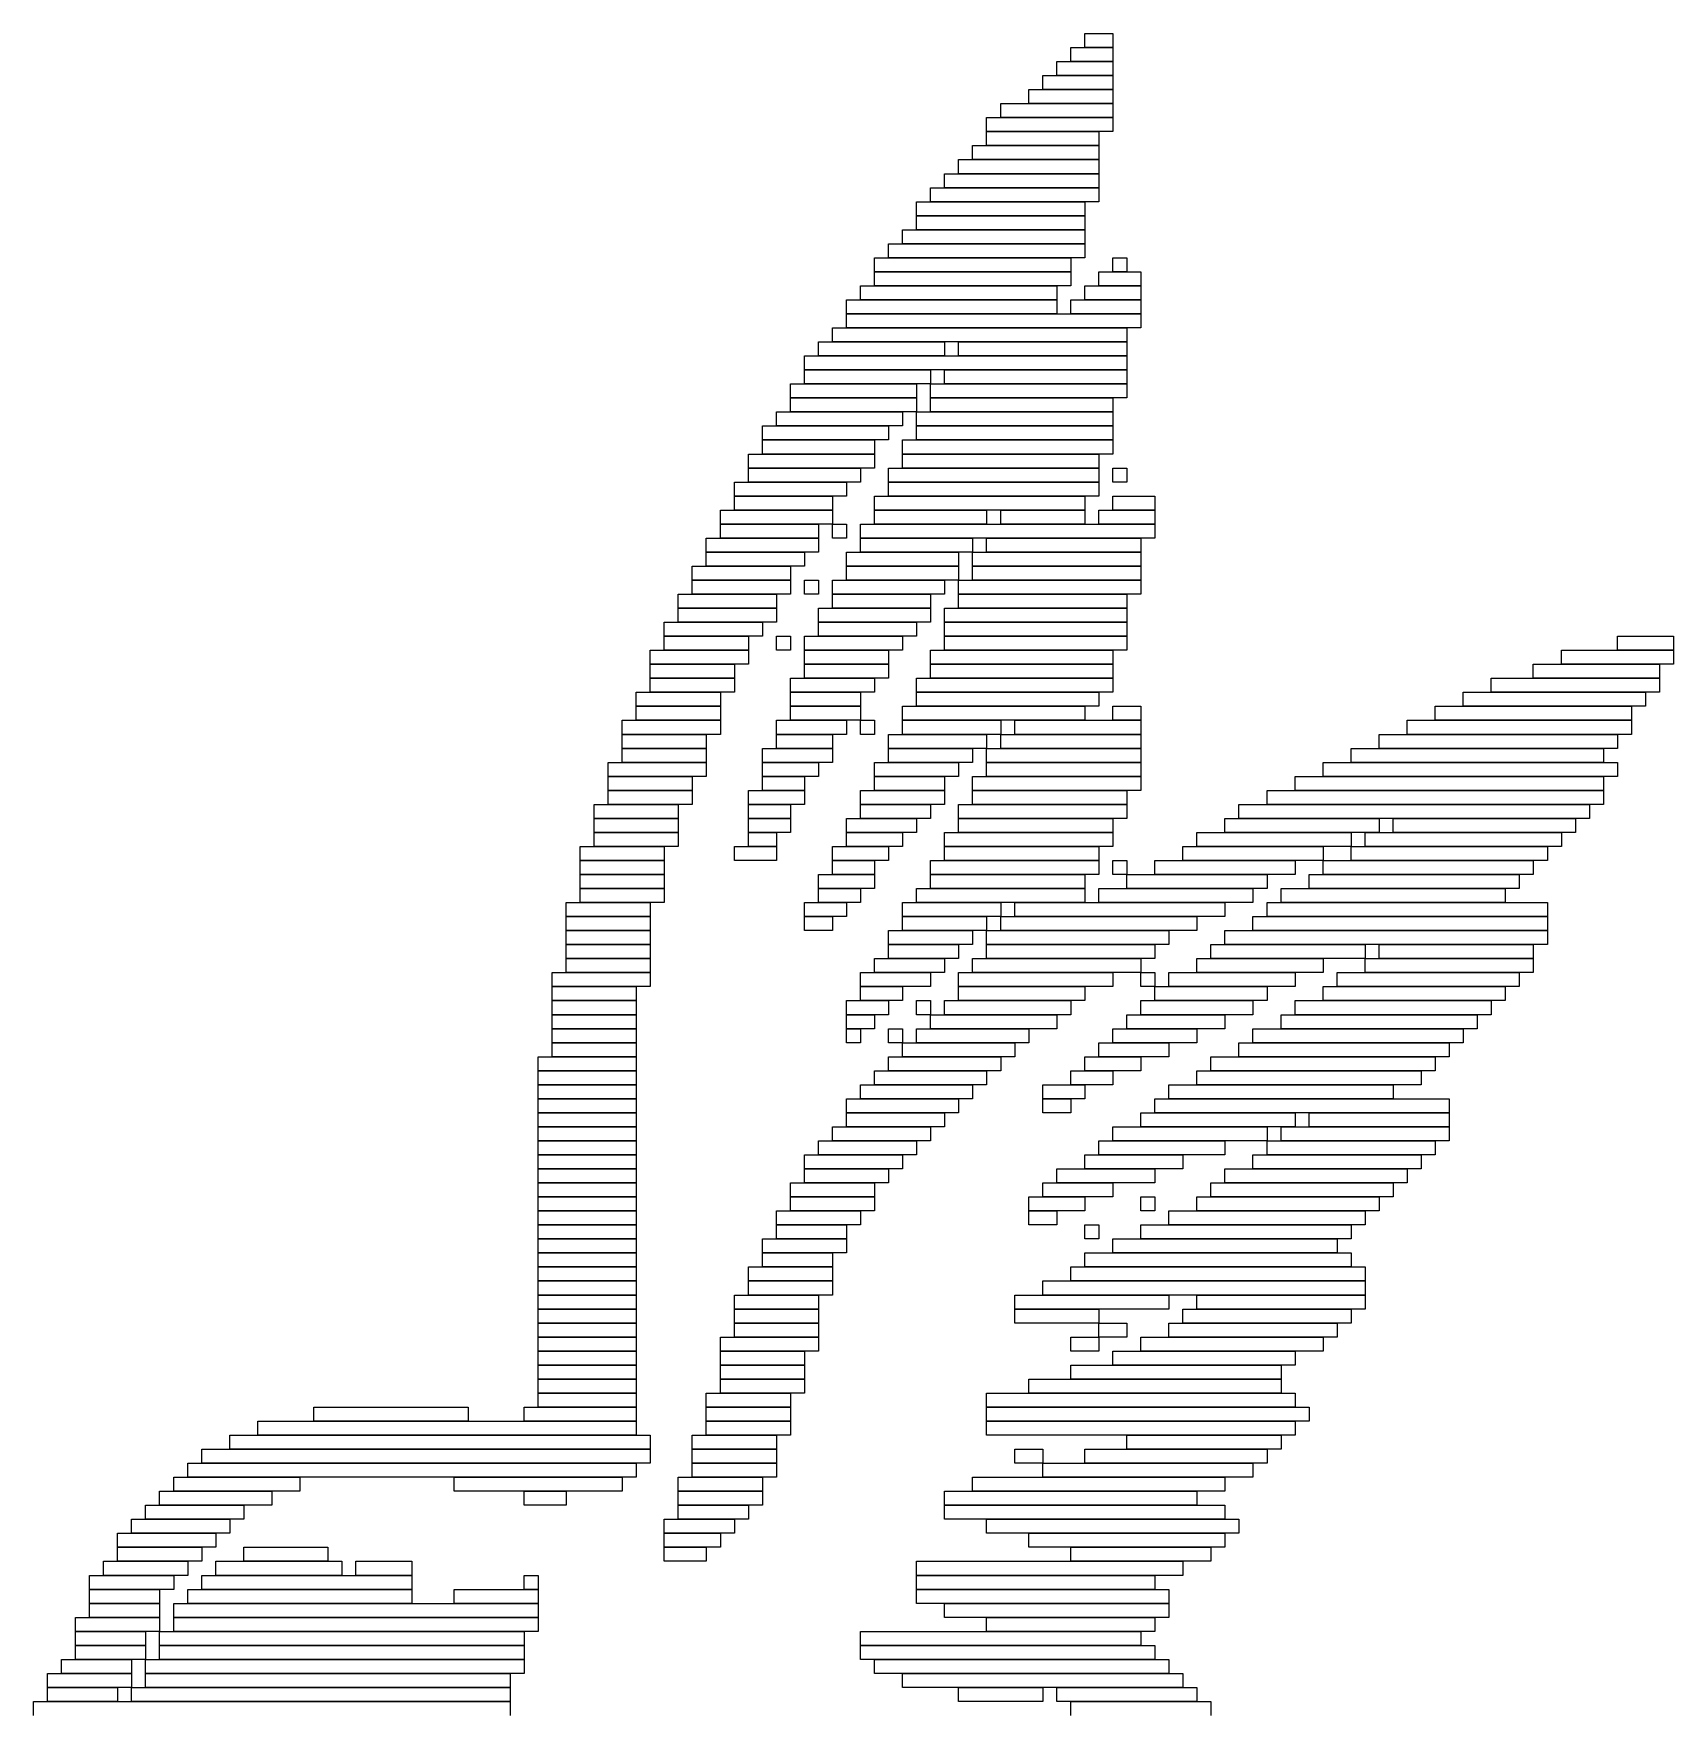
# Model space of a CAD drawing. Extents: x 439 to 585, y 408 to 617.
# Drawn here: x 468 to 585, y 497.5 to 617 of the extents above; entities that cross this region are included whole.
import ezdxf

# ---------------------------------------------------------------- set-up
doc = ezdxf.new("R2010")
doc.units = 0

msp = doc.modelspace()

# ---------------------------------------------------------------- linework, layer by layer
for p, q in [((543, 617), (545, 617)), ((543, 616), (543, 617)), ((545, 617), (545, 616)), ((542, 616), (545, 616)), ((542, 615), (542, 616)), ((545, 616), (543, 616)), ((545, 616), (545, 615)), ((541, 615), (545, 615)), ((541, 614), (541, 615)), ((545, 615), (542, 615)), ((545, 615), (545, 614)), ((540, 614), (545, 614)), ((540, 613), (540, 614)), ((545, 614), (541, 614)), ((545, 614), (545, 613)), ((537, 612), (545, 612)), ((537, 611), (537, 612)), ((539, 613), (545, 613)), ((539, 612), (539, 613)), ((545, 612), (539, 612)), ((545, 613), (540, 613)), ((545, 613), (545, 612)), ((545, 612), (545, 611)), ((536, 611), (545, 611)), ((536, 610), (536, 611)), ((545, 611), (537, 611)), ((545, 611), (545, 610)), ((545, 610), (536, 610)), ((536, 610), (544, 610)), ((536, 609), (536, 610)), ((544, 610), (544, 609)), ((535, 609), (544, 609)), ((535, 608), (535, 609)), ((544, 609), (536, 609)), ((544, 609), (544, 608)), ((534, 608), (544, 608)), ((534, 607), (534, 608)), ((544, 608), (535, 608)), ((544, 608), (544, 607)), ((532, 606), (544, 606)), ((532, 605), (532, 606)), ((533, 607), (544, 607)), ((533, 606), (533, 607)), ((544, 606), (533, 606)), ((544, 607), (534, 607)), ((544, 607), (544, 606)), ((544, 606), (544, 605)), ((531, 605), (543, 605)), ((531, 604), (531, 605)), ((544, 605), (532, 605)), ((543, 605), (543, 604)), ((543, 604), (531, 604)), ((531, 604), (543, 604)), ((531, 603), (531, 604)), ((543, 604), (543, 603)), ((530, 603), (543, 603)), ((530, 602), (530, 603)), ((543, 603), (531, 603)), ((543, 603), (543, 602)), ((529, 602), (543, 602)), ((529, 601), (529, 602)), ((543, 602), (530, 602)), ((543, 602), (543, 601)), ((528, 601), (542, 601)), ((528, 600), (528, 601)), ((542, 600), (528, 600)), ((528, 600), (542, 600)), ((528, 599), (528, 600)), ((543, 601), (529, 601)), ((542, 601), (542, 600)), ((542, 600), (542, 599)), ((544, 600), (547, 600)), ((544, 599), (544, 600)), ((545, 601), (546, 601)), ((545, 600), (545, 601)), ((546, 600), (545, 600)), ((546, 601), (546, 600)), ((547, 600), (547, 599)), ((527, 599), (541, 599)), ((527, 598), (527, 599)), ((542, 599), (528, 599)), ((541, 599), (541, 598)), ((543, 599), (547, 599)), ((543, 598), (543, 599)), ((547, 599), (544, 599)), ((547, 599), (547, 598)), ((526, 598), (541, 598)), ((526, 597), (526, 598)), ((541, 598), (527, 598)), ((541, 598), (541, 597)), ((542, 598), (547, 598)), ((542, 597), (542, 598)), ((547, 598), (543, 598)), ((547, 598), (547, 597)), ((541, 597), (526, 597)), ((526, 597), (547, 597)), ((526, 596), (526, 597)), ((547, 597), (542, 597)), ((547, 597), (547, 596)), ((525, 596), (546, 596)), ((525, 595), (525, 596)), ((547, 596), (526, 596)), ((546, 596), (546, 595)), ((523, 594), (546, 594)), ((523, 593), (523, 594)), ((524, 595), (533, 595)), ((524, 594), (524, 595)), ((533, 594), (524, 594)), ((546, 595), (525, 595)), ((533, 595), (533, 594)), ((534, 595), (546, 595)), ((534, 594), (534, 595)), ((546, 594), (534, 594)), ((546, 595), (546, 594)), ((546, 594), (546, 593)), ((546, 593), (523, 593)), ((523, 593), (532, 593)), ((523, 592), (523, 593)), ((532, 593), (532, 592)), ((533, 593), (546, 593)), ((533, 592), (533, 593)), ((546, 593), (546, 592)), ((522, 592), (531, 592)), ((522, 591), (522, 592)), ((532, 592), (523, 592)), ((531, 592), (531, 591)), ((532, 592), (546, 592)), ((532, 591), (532, 592)), ((546, 592), (533, 592)), ((546, 592), (546, 591)), ((531, 591), (522, 591)), ((522, 591), (531, 591)), ((522, 590), (522, 591)), ((531, 591), (531, 590)), ((546, 591), (532, 591)), ((532, 591), (545, 591)), ((532, 590), (532, 591)), ((545, 591), (545, 590)), ((521, 590), (530, 590)), ((521, 589), (521, 590)), ((531, 590), (522, 590)), ((530, 590), (530, 589)), ((531, 590), (545, 590)), ((531, 589), (531, 590)), ((545, 590), (532, 590)), ((545, 590), (545, 589)), ((520, 589), (529, 589)), ((520, 588), (520, 589)), ((529, 588), (520, 588)), ((520, 588), (528, 588)), ((520, 587), (520, 588)), ((530, 589), (521, 589)), ((528, 588), (528, 587)), ((529, 589), (529, 588)), ((530, 588), (545, 588)), ((530, 587), (530, 588)), ((545, 589), (531, 589)), ((531, 589), (545, 589)), ((531, 588), (531, 589)), ((545, 588), (531, 588)), ((545, 589), (545, 588)), ((545, 588), (545, 587)), ((519, 587), (528, 587)), ((519, 586), (519, 587)), ((528, 587), (520, 587)), ((528, 587), (528, 586)), ((545, 587), (530, 587)), ((530, 587), (544, 587)), ((530, 586), (530, 587)), ((544, 587), (544, 586)), ((528, 586), (519, 586)), ((519, 586), (527, 586)), ((519, 585), (519, 586)), ((527, 586), (527, 585)), ((529, 586), (544, 586)), ((529, 585), (529, 586)), ((544, 586), (530, 586)), ((544, 586), (544, 585)), ((545, 586), (546, 586)), ((545, 585), (545, 586)), ((546, 586), (546, 585)), ((518, 585), (526, 585)), ((518, 584), (518, 585)), ((527, 585), (519, 585)), ((526, 585), (526, 584)), ((544, 585), (529, 585)), ((529, 585), (544, 585)), ((529, 584), (529, 585)), ((544, 585), (544, 584)), ((546, 585), (545, 585)), ((526, 584), (518, 584)), ((518, 584), (525, 584)), ((518, 583), (518, 584)), ((525, 584), (525, 583)), ((528, 584), (543, 584)), ((528, 583), (528, 584)), ((544, 584), (529, 584)), ((543, 584), (543, 583)), ((545, 584), (548, 584)), ((545, 583), (545, 584)), ((548, 584), (548, 583)), ((517, 583), (525, 583)), ((517, 582), (517, 583)), ((525, 582), (517, 582)), ((517, 582), (524, 582)), ((517, 581), (517, 582)), ((525, 583), (518, 583)), ((524, 582), (524, 581)), ((525, 583), (525, 582)), ((525, 582), (526, 582)), ((525, 581), (525, 582)), ((526, 582), (526, 581)), ((527, 582), (548, 582)), ((527, 581), (527, 582)), ((543, 583), (528, 583)), ((528, 583), (536, 583)), ((528, 582), (528, 583)), ((536, 582), (528, 582)), ((536, 583), (536, 582)), ((537, 583), (543, 583)), ((537, 582), (537, 583)), ((543, 582), (537, 582)), ((543, 583), (543, 582)), ((544, 583), (548, 583)), ((544, 582), (544, 583)), ((548, 582), (544, 582)), ((548, 583), (545, 583)), ((548, 583), (548, 582)), ((548, 582), (548, 581)), ((516, 581), (524, 581)), ((516, 580), (516, 581)), ((524, 581), (517, 581)), ((524, 581), (524, 580)), ((526, 581), (525, 581)), ((548, 581), (527, 581)), ((527, 581), (535, 581)), ((527, 580), (527, 581)), ((535, 581), (535, 580)), ((536, 581), (547, 581)), ((536, 580), (536, 581)), ((547, 581), (547, 580)), ((524, 580), (516, 580)), ((516, 580), (523, 580)), ((516, 579), (516, 580)), ((523, 580), (523, 579)), ((526, 580), (534, 580)), ((526, 579), (526, 580)), ((535, 580), (527, 580)), ((534, 580), (534, 579)), ((535, 580), (547, 580)), ((535, 579), (535, 580)), ((547, 580), (536, 580)), ((547, 580), (547, 579)), ((515, 579), (522, 579)), ((515, 578), (515, 579)), ((523, 579), (516, 579)), ((522, 579), (522, 578)), ((534, 579), (526, 579)), ((526, 579), (534, 579)), ((526, 578), (526, 579)), ((534, 579), (534, 578)), ((547, 579), (535, 579)), ((535, 579), (547, 579)), ((535, 578), (535, 579)), ((547, 579), (547, 578)), ((522, 578), (515, 578)), ((515, 578), (522, 578)), ((515, 577), (515, 578)), ((522, 578), (522, 577)), ((523, 578), (524, 578)), ((523, 577), (523, 578)), ((524, 578), (524, 577)), ((525, 578), (533, 578)), ((525, 577), (525, 578)), ((534, 578), (526, 578)), ((533, 578), (533, 577)), ((534, 578), (547, 578)), ((534, 577), (534, 578)), ((547, 578), (535, 578)), ((547, 578), (547, 577)), ((514, 577), (521, 577)), ((514, 576), (514, 577)), ((521, 576), (514, 576)), ((514, 576), (521, 576)), ((514, 575), (514, 576)), ((522, 577), (515, 577)), ((521, 577), (521, 576)), ((521, 576), (521, 575)), ((524, 577), (523, 577)), ((524, 576), (532, 576)), ((524, 575), (524, 576)), ((533, 577), (525, 577)), ((525, 577), (532, 577)), ((525, 576), (525, 577)), ((532, 576), (525, 576)), ((532, 577), (532, 576)), ((532, 576), (532, 575)), ((533, 576), (546, 576)), ((533, 575), (533, 576)), ((547, 577), (534, 577)), ((534, 577), (546, 577)), ((534, 576), (534, 577)), ((546, 576), (534, 576)), ((546, 577), (546, 576)), ((546, 576), (546, 575)), ((513, 575), (520, 575)), ((513, 574), (513, 575)), ((521, 575), (514, 575)), ((520, 575), (520, 574)), ((532, 575), (524, 575)), ((524, 575), (531, 575)), ((524, 574), (524, 575)), ((531, 575), (531, 574)), ((546, 575), (533, 575)), ((533, 575), (546, 575)), ((533, 574), (533, 575)), ((546, 575), (546, 574)), ((520, 574), (513, 574)), ((513, 574), (519, 574)), ((513, 573), (513, 574)), ((519, 574), (519, 573)), ((521, 574), (522, 574)), ((521, 573), (521, 574)), ((522, 574), (522, 573)), ((523, 574), (530, 574)), ((523, 573), (523, 574)), ((531, 574), (524, 574)), ((530, 574), (530, 573)), ((546, 574), (533, 574)), ((533, 574), (546, 574)), ((533, 573), (533, 574)), ((546, 574), (546, 573)), ((581, 574), (585, 574)), ((581, 573), (581, 574)), ((585, 574), (585, 573)), ((512, 573), (519, 573)), ((512, 572), (512, 573)), ((519, 573), (513, 573)), ((519, 573), (519, 572)), ((522, 573), (521, 573)), ((530, 573), (523, 573)), ((523, 573), (529, 573)), ((523, 572), (523, 573)), ((529, 573), (529, 572)), ((532, 573), (545, 573)), ((532, 572), (532, 573)), ((546, 573), (533, 573)), ((545, 573), (545, 572)), ((577, 573), (585, 573)), ((577, 572), (577, 573)), ((585, 573), (581, 573)), ((585, 573), (585, 572)), ((519, 572), (512, 572)), ((512, 572), (518, 572)), ((512, 571), (512, 572)), ((518, 572), (518, 571)), ((529, 572), (523, 572)), ((523, 572), (529, 572)), ((523, 571), (523, 572)), ((529, 572), (529, 571)), ((545, 572), (532, 572)), ((532, 572), (545, 572)), ((532, 571), (532, 572)), ((545, 572), (545, 571)), ((575, 572), (584, 572)), ((575, 571), (575, 572)), ((585, 572), (577, 572)), ((584, 572), (584, 571)), ((518, 571), (512, 571)), ((512, 571), (518, 571)), ((512, 570), (512, 571)), ((518, 571), (518, 570)), ((522, 571), (528, 571)), ((522, 570), (522, 571)), ((529, 571), (523, 571)), ((528, 571), (528, 570)), ((531, 571), (545, 571)), ((531, 570), (531, 571)), ((545, 571), (532, 571)), ((545, 571), (545, 570)), ((572, 571), (584, 571)), ((572, 570), (572, 571)), ((584, 571), (575, 571)), ((584, 571), (584, 570)), ((511, 570), (517, 570)), ((511, 569), (511, 570)), ((517, 569), (511, 569)), ((511, 569), (517, 569)), ((511, 568), (511, 569)), ((518, 570), (512, 570)), ((517, 570), (517, 569)), ((517, 569), (517, 568)), ((528, 570), (522, 570)), ((522, 570), (527, 570)), ((522, 569), (522, 570)), ((527, 569), (522, 569)), ((522, 569), (527, 569)), ((522, 568), (522, 569)), ((527, 570), (527, 569)), ((527, 569), (527, 568)), ((530, 569), (543, 569)), ((530, 568), (530, 569)), ((545, 570), (531, 570)), ((531, 570), (544, 570)), ((531, 569), (531, 570)), ((544, 569), (531, 569)), ((543, 569), (543, 568)), ((544, 570), (544, 569)), ((545, 569), (547, 569)), ((545, 568), (545, 569)), ((547, 569), (547, 568)), ((568, 569), (582, 569)), ((568, 568), (568, 569)), ((570, 570), (583, 570)), ((570, 569), (570, 570)), ((583, 569), (570, 569)), ((584, 570), (572, 570)), ((582, 569), (582, 568)), ((583, 570), (583, 569)), ((510, 568), (517, 568)), ((510, 567), (510, 568)), ((517, 568), (511, 568)), ((517, 568), (517, 567)), ((521, 568), (526, 568)), ((521, 567), (521, 568)), ((527, 568), (522, 568)), ((526, 568), (526, 567)), ((527, 568), (528, 568)), ((527, 567), (527, 568)), ((528, 568), (528, 567)), ((543, 568), (530, 568)), ((530, 568), (537, 568)), ((530, 567), (530, 568)), ((537, 568), (537, 567)), ((538, 568), (547, 568)), ((538, 567), (538, 568)), ((547, 568), (545, 568)), ((547, 568), (547, 567)), ((566, 568), (582, 568)), ((566, 567), (566, 568)), ((582, 568), (568, 568)), ((582, 568), (582, 567)), ((517, 567), (510, 567)), ((510, 567), (516, 567)), ((510, 566), (510, 567)), ((516, 567), (516, 566)), ((526, 567), (521, 567)), ((521, 567), (525, 567)), ((521, 566), (521, 567)), ((525, 567), (525, 566)), ((528, 567), (527, 567)), ((529, 567), (536, 567)), ((529, 566), (529, 567)), ((537, 567), (530, 567)), ((536, 567), (536, 566)), ((537, 567), (547, 567)), ((537, 566), (537, 567)), ((547, 567), (538, 567)), ((547, 567), (547, 566)), ((564, 567), (581, 567)), ((564, 566), (564, 567)), ((582, 567), (566, 567)), ((581, 567), (581, 566)), ((516, 566), (510, 566)), ((510, 566), (516, 566)), ((510, 565), (510, 566)), ((516, 566), (516, 565)), ((520, 566), (525, 566)), ((520, 565), (520, 566)), ((525, 566), (521, 566)), ((525, 566), (525, 565)), ((536, 566), (529, 566)), ((529, 566), (535, 566)), ((529, 565), (529, 566)), ((535, 566), (535, 565)), ((536, 566), (547, 566)), ((536, 565), (536, 566)), ((547, 566), (537, 566)), ((547, 566), (547, 565)), ((562, 566), (580, 566)), ((562, 565), (562, 566)), ((581, 566), (564, 566)), ((580, 566), (580, 565)), ((509, 565), (516, 565)), ((509, 564), (509, 565)), ((516, 565), (510, 565)), ((516, 565), (516, 564)), ((525, 565), (520, 565)), ((520, 565), (524, 565)), ((520, 564), (520, 565)), ((524, 565), (524, 564)), ((528, 565), (534, 565)), ((528, 564), (528, 565)), ((535, 565), (529, 565)), ((534, 565), (534, 564)), ((547, 565), (536, 565)), ((536, 565), (547, 565)), ((536, 564), (536, 565)), ((547, 565), (547, 564)), ((560, 565), (581, 565)), ((560, 564), (560, 565)), ((580, 565), (562, 565)), ((581, 565), (581, 564)), ((516, 564), (509, 564)), ((509, 564), (515, 564)), ((509, 563), (509, 564)), ((515, 563), (509, 563)), ((509, 563), (515, 563)), ((509, 562), (509, 563)), ((515, 564), (515, 563)), ((515, 563), (515, 562)), ((519, 563), (523, 563)), ((519, 562), (519, 563)), ((524, 564), (520, 564)), ((520, 564), (523, 564)), ((520, 563), (520, 564)), ((523, 563), (520, 563)), ((523, 564), (523, 563)), ((523, 563), (523, 562)), ((527, 563), (533, 563)), ((527, 562), (527, 563)), ((534, 564), (528, 564)), ((528, 564), (533, 564)), ((528, 563), (528, 564)), ((533, 563), (528, 563)), ((533, 564), (533, 563)), ((533, 563), (533, 562)), ((535, 564), (547, 564)), ((535, 563), (535, 564)), ((547, 563), (535, 563)), ((535, 563), (546, 563)), ((535, 562), (535, 563)), ((547, 564), (536, 564)), ((546, 563), (546, 562)), ((547, 564), (547, 563)), ((556, 563), (580, 563)), ((556, 562), (556, 563)), ((558, 564), (580, 564)), ((558, 563), (558, 564)), ((580, 563), (558, 563)), ((581, 564), (560, 564)), ((580, 564), (580, 563)), ((580, 563), (580, 562)), ((508, 562), (514, 562)), ((508, 561), (508, 562)), ((515, 562), (509, 562)), ((514, 562), (514, 561)), ((523, 562), (519, 562)), ((519, 562), (522, 562)), ((519, 561), (519, 562)), ((522, 562), (522, 561)), ((533, 562), (527, 562)), ((527, 562), (532, 562)), ((527, 561), (527, 562)), ((532, 562), (532, 561)), ((534, 562), (546, 562)), ((534, 561), (534, 562)), ((546, 562), (535, 562)), ((546, 562), (546, 561)), ((554, 562), (579, 562)), ((554, 561), (554, 562)), ((580, 562), (556, 562)), ((579, 562), (579, 561)), ((514, 561), (508, 561)), ((508, 561), (514, 561)), ((508, 560), (508, 561)), ((514, 561), (514, 560)), ((522, 561), (519, 561)), ((519, 561), (522, 561)), ((519, 560), (519, 561)), ((522, 561), (522, 560)), ((526, 561), (531, 561)), ((526, 560), (526, 561)), ((532, 561), (527, 561)), ((531, 561), (531, 560)), ((546, 561), (534, 561)), ((534, 561), (545, 561)), ((534, 560), (534, 561)), ((545, 561), (545, 560)), ((553, 561), (564, 561)), ((553, 560), (553, 561)), ((579, 561), (554, 561)), ((564, 561), (564, 560)), ((565, 561), (578, 561)), ((565, 560), (565, 561)), ((578, 561), (578, 560)), ((514, 560), (508, 560)), ((508, 560), (514, 560)), ((508, 559), (508, 560)), ((514, 560), (514, 559)), ((522, 560), (519, 560)), ((519, 560), (521, 560)), ((519, 559), (519, 560)), ((521, 560), (521, 559)), ((531, 560), (526, 560)), ((526, 560), (530, 560)), ((526, 559), (526, 560)), ((530, 560), (530, 559)), ((533, 560), (545, 560)), ((533, 559), (533, 560)), ((545, 560), (534, 560)), ((545, 560), (545, 559)), ((551, 560), (562, 560)), ((551, 559), (551, 560)), ((564, 560), (553, 560)), ((562, 560), (562, 559)), ((563, 560), (577, 560)), ((563, 559), (563, 560)), ((578, 560), (565, 560)), ((577, 560), (577, 559)), ((507, 559), (513, 559)), ((507, 558), (507, 559)), ((514, 559), (508, 559)), ((513, 559), (513, 558)), ((518, 559), (521, 559)), ((518, 558), (518, 559)), ((521, 559), (519, 559)), ((521, 559), (521, 558)), ((525, 559), (529, 559)), ((525, 558), (525, 559)), ((530, 559), (526, 559)), ((529, 559), (529, 558)), ((545, 559), (533, 559)), ((533, 559), (544, 559)), ((533, 558), (533, 559)), ((544, 559), (544, 558)), ((550, 559), (560, 559)), ((550, 558), (550, 559)), ((562, 559), (551, 559)), ((560, 559), (560, 558)), ((562, 559), (576, 559)), ((562, 558), (562, 559)), ((577, 559), (563, 559)), ((576, 559), (576, 558)), ((513, 558), (507, 558)), ((507, 558), (513, 558)), ((507, 557), (507, 558)), ((513, 557), (507, 557)), ((507, 557), (513, 557)), ((507, 556), (507, 557)), ((513, 558), (513, 557)), ((513, 557), (513, 556)), ((521, 558), (518, 558)), ((524, 557), (528, 557)), ((524, 556), (524, 557)), ((529, 558), (525, 558)), ((525, 558), (528, 558)), ((525, 557), (525, 558)), ((528, 557), (525, 557)), ((528, 558), (528, 557)), ((528, 557), (528, 556)), ((532, 558), (544, 558)), ((532, 557), (532, 558)), ((544, 557), (532, 557)), ((532, 557), (543, 557)), ((532, 556), (532, 557)), ((544, 558), (533, 558)), ((543, 557), (543, 556)), ((544, 558), (544, 557)), ((545, 558), (546, 558)), ((545, 557), (545, 558)), ((546, 557), (545, 557)), ((546, 558), (546, 557)), ((546, 557), (556, 557)), ((546, 556), (546, 557)), ((548, 558), (558, 558)), ((548, 557), (548, 558)), ((558, 557), (548, 557)), ((560, 558), (550, 558)), ((556, 557), (556, 556)), ((558, 558), (558, 557)), ((559, 557), (574, 557)), ((559, 556), (559, 557)), ((560, 558), (575, 558)), ((560, 557), (560, 558)), ((575, 557), (560, 557)), ((576, 558), (562, 558)), ((574, 557), (574, 556)), ((575, 558), (575, 557)), ((513, 556), (507, 556)), ((507, 556), (513, 556)), ((507, 555), (507, 556)), ((513, 556), (513, 555)), ((528, 556), (524, 556)), ((524, 556), (527, 556)), ((524, 555), (524, 556)), ((527, 556), (527, 555)), ((531, 556), (543, 556)), ((531, 555), (531, 556)), ((543, 556), (532, 556)), ((543, 556), (543, 555)), ((544, 556), (555, 556)), ((544, 555), (544, 556)), ((556, 556), (546, 556)), ((555, 556), (555, 555)), ((557, 556), (573, 556)), ((557, 555), (557, 556)), ((574, 556), (559, 556)), ((573, 556), (573, 555)), ((506, 555), (512, 555)), ((506, 554), (506, 555)), ((513, 555), (507, 555)), ((512, 555), (512, 554)), ((523, 555), (526, 555)), ((523, 554), (523, 555)), ((527, 555), (524, 555)), ((526, 555), (526, 554)), ((530, 555), (537, 555)), ((530, 554), (530, 555)), ((543, 555), (531, 555)), ((537, 555), (537, 554)), ((538, 555), (553, 555)), ((538, 554), (538, 555)), ((555, 555), (544, 555)), ((553, 555), (553, 554)), ((556, 555), (576, 555)), ((556, 554), (556, 555)), ((573, 555), (557, 555)), ((576, 555), (576, 554)), ((512, 554), (506, 554)), ((506, 554), (512, 554)), ((506, 553), (506, 554)), ((512, 554), (512, 553)), ((526, 554), (523, 554)), ((523, 554), (525, 554)), ((523, 553), (523, 554)), ((525, 554), (525, 553)), ((537, 554), (530, 554)), ((530, 554), (536, 554)), ((530, 553), (530, 554)), ((536, 554), (536, 553)), ((537, 554), (551, 554)), ((537, 553), (537, 554)), ((553, 554), (538, 554)), ((551, 554), (551, 553)), ((555, 554), (576, 554)), ((555, 553), (555, 554)), ((576, 554), (556, 554)), ((576, 554), (576, 553)), ((512, 553), (506, 553)), ((506, 553), (512, 553)), ((506, 552), (506, 553)), ((512, 553), (512, 552)), ((525, 553), (523, 553)), ((529, 553), (535, 553)), ((529, 552), (529, 553)), ((536, 553), (530, 553)), ((535, 553), (535, 552)), ((536, 553), (549, 553)), ((536, 552), (536, 553)), ((551, 553), (537, 553)), ((549, 553), (549, 552)), ((553, 553), (576, 553)), ((553, 552), (553, 553)), ((576, 553), (555, 553)), ((576, 553), (576, 552)), ((512, 552), (506, 552)), ((506, 552), (512, 552)), ((506, 551), (506, 552)), ((512, 551), (506, 551)), ((506, 551), (512, 551)), ((506, 550), (506, 551)), ((512, 552), (512, 551)), ((512, 551), (512, 550)), ((528, 551), (533, 551)), ((528, 550), (528, 551)), ((535, 552), (529, 552)), ((529, 552), (534, 552)), ((529, 551), (529, 552)), ((534, 551), (529, 551)), ((533, 551), (533, 550)), ((534, 552), (534, 551)), ((535, 551), (547, 551)), ((535, 550), (535, 551)), ((549, 552), (536, 552)), ((536, 552), (548, 552)), ((536, 551), (536, 552)), ((548, 551), (536, 551)), ((547, 551), (547, 550)), ((548, 552), (548, 551)), ((551, 551), (560, 551)), ((551, 550), (551, 551)), ((552, 552), (563, 552)), ((552, 551), (552, 552)), ((563, 551), (552, 551)), ((576, 552), (553, 552)), ((560, 551), (560, 550)), ((563, 552), (563, 551)), ((563, 551), (575, 551)), ((563, 550), (563, 551)), ((564, 552), (575, 552)), ((564, 551), (564, 552)), ((575, 551), (564, 551)), ((575, 552), (575, 551)), ((575, 551), (575, 550)), ((505, 550), (512, 550)), ((505, 549), (505, 550)), ((512, 550), (506, 550)), ((512, 550), (512, 549)), ((527, 550), (532, 550)), ((527, 549), (527, 550)), ((533, 550), (528, 550)), ((532, 550), (532, 549)), ((534, 550), (545, 550)), ((534, 549), (534, 550)), ((547, 550), (535, 550)), ((545, 550), (545, 549)), ((547, 550), (548, 550)), ((547, 549), (547, 550)), ((548, 550), (548, 549)), ((549, 550), (558, 550)), ((549, 549), (549, 550)), ((560, 550), (551, 550)), ((558, 550), (558, 549)), ((561, 550), (574, 550)), ((561, 549), (561, 550)), ((575, 550), (563, 550)), ((574, 550), (574, 549)), ((512, 549), (505, 549)), ((505, 549), (511, 549)), ((505, 548), (505, 549)), ((511, 549), (511, 548)), ((532, 549), (527, 549)), ((527, 549), (530, 549)), ((527, 548), (527, 549)), ((530, 549), (530, 548)), ((545, 549), (534, 549)), ((534, 549), (543, 549)), ((534, 548), (534, 549)), ((543, 549), (543, 548)), ((548, 549), (547, 549)), ((548, 549), (556, 549)), ((548, 548), (548, 549)), ((558, 549), (549, 549)), ((556, 549), (556, 548)), ((560, 549), (573, 549)), ((560, 548), (560, 549)), ((574, 549), (561, 549)), ((573, 549), (573, 548)), ((511, 548), (505, 548)), ((505, 548), (511, 548)), ((505, 547), (505, 548)), ((511, 548), (511, 547)), ((526, 548), (529, 548)), ((526, 547), (526, 548)), ((530, 548), (527, 548)), ((529, 548), (529, 547)), ((531, 548), (532, 548)), ((531, 547), (531, 548)), ((532, 548), (532, 547)), ((533, 548), (542, 548)), ((533, 547), (533, 548)), ((543, 548), (534, 548)), ((542, 548), (542, 547)), ((547, 548), (555, 548)), ((547, 547), (547, 548)), ((556, 548), (548, 548)), ((555, 548), (555, 547)), ((558, 548), (572, 548)), ((558, 547), (558, 548)), ((573, 548), (560, 548)), ((572, 548), (572, 547)), ((511, 547), (505, 547)), ((505, 547), (511, 547)), ((505, 546), (505, 547)), ((511, 547), (511, 546)), ((529, 547), (526, 547)), ((526, 547), (528, 547)), ((526, 546), (526, 547)), ((528, 547), (528, 546)), ((532, 547), (531, 547)), ((532, 547), (541, 547)), ((532, 546), (532, 547)), ((542, 547), (533, 547)), ((541, 547), (541, 546)), ((546, 547), (553, 547)), ((546, 546), (546, 547)), ((555, 547), (547, 547)), ((553, 547), (553, 546)), ((557, 547), (571, 547)), ((557, 546), (557, 547)), ((572, 547), (558, 547)), ((571, 547), (571, 546)), ((511, 546), (505, 546)), ((505, 546), (511, 546)), ((505, 545), (505, 546)), ((511, 545), (505, 545)), ((505, 545), (511, 545)), ((505, 544), (505, 545)), ((511, 546), (511, 545)), ((511, 545), (511, 544)), ((528, 546), (526, 546)), ((526, 546), (527, 546)), ((526, 545), (526, 546)), ((527, 545), (526, 545)), ((527, 546), (527, 545)), ((529, 546), (530, 546)), ((529, 545), (529, 546)), ((530, 545), (529, 545)), ((530, 546), (530, 545)), ((530, 545), (538, 545)), ((530, 544), (530, 545)), ((531, 546), (539, 546)), ((531, 545), (531, 546)), ((539, 545), (531, 545)), ((541, 546), (532, 546)), ((538, 545), (538, 544)), ((539, 546), (539, 545)), ((544, 545), (549, 545)), ((544, 544), (544, 545)), ((545, 546), (551, 546)), ((545, 545), (545, 546)), ((551, 545), (545, 545)), ((553, 546), (546, 546)), ((549, 545), (549, 544)), ((551, 546), (551, 545)), ((554, 545), (569, 545)), ((554, 544), (554, 545)), ((555, 546), (570, 546)), ((555, 545), (555, 546)), ((570, 545), (555, 545)), ((571, 546), (557, 546)), ((569, 545), (569, 544)), ((570, 546), (570, 545)), ((504, 544), (511, 544)), ((504, 543), (504, 544)), ((511, 544), (505, 544)), ((511, 544), (511, 543)), ((529, 544), (537, 544)), ((529, 543), (529, 544)), ((538, 544), (530, 544)), ((537, 544), (537, 543)), ((543, 544), (547, 544)), ((543, 543), (543, 544)), ((549, 544), (544, 544)), ((547, 544), (547, 543)), ((552, 544), (568, 544)), ((552, 543), (552, 544)), ((569, 544), (554, 544)), ((568, 544), (568, 543)), ((511, 543), (504, 543)), ((504, 543), (511, 543)), ((504, 542), (504, 543)), ((511, 543), (511, 542)), ((528, 543), (536, 543)), ((528, 542), (528, 543)), ((537, 543), (529, 543)), ((536, 543), (536, 542)), ((542, 543), (545, 543)), ((542, 542), (542, 543)), ((547, 543), (543, 543)), ((545, 543), (545, 542)), ((551, 543), (567, 543)), ((551, 542), (551, 543)), ((568, 543), (552, 543)), ((567, 543), (567, 542)), ((511, 542), (504, 542)), ((504, 542), (511, 542)), ((504, 541), (504, 542)), ((511, 542), (511, 541)), ((527, 542), (535, 542)), ((527, 541), (527, 542)), ((536, 542), (528, 542)), ((535, 542), (535, 541)), ((540, 542), (543, 542)), ((540, 541), (540, 542)), ((545, 542), (542, 542)), ((543, 542), (543, 541)), ((549, 542), (565, 542)), ((549, 541), (549, 542)), ((567, 542), (551, 542)), ((565, 542), (565, 541)), ((511, 541), (504, 541)), ((504, 541), (511, 541)), ((504, 540), (504, 541)), ((511, 541), (511, 540)), ((526, 541), (534, 541)), ((526, 540), (526, 541)), ((535, 541), (527, 541)), ((534, 541), (534, 540)), ((543, 541), (540, 541)), ((540, 541), (542, 541)), ((540, 540), (540, 541)), ((542, 541), (542, 540)), ((548, 541), (569, 541)), ((548, 540), (548, 541)), ((565, 541), (549, 541)), ((569, 541), (569, 540)), ((511, 540), (504, 540)), ((504, 540), (511, 540)), ((504, 539), (504, 540)), ((511, 539), (504, 539)), ((504, 539), (511, 539)), ((504, 538), (504, 539)), ((511, 540), (511, 539)), ((511, 539), (511, 538)), ((525, 539), (532, 539)), ((525, 538), (525, 539)), ((534, 540), (526, 540)), ((526, 540), (533, 540)), ((526, 539), (526, 540)), ((533, 539), (526, 539)), ((532, 539), (532, 538)), ((533, 540), (533, 539)), ((542, 540), (540, 540)), ((545, 539), (556, 539)), ((545, 538), (545, 539)), ((547, 540), (558, 540)), ((547, 539), (547, 540)), ((558, 539), (547, 539)), ((569, 540), (548, 540)), ((556, 539), (556, 538)), ((557, 539), (569, 539)), ((557, 538), (557, 539)), ((558, 540), (558, 539)), ((559, 540), (569, 540)), ((559, 539), (559, 540)), ((569, 539), (559, 539)), ((569, 540), (569, 539)), ((569, 539), (569, 538)), ((511, 538), (504, 538)), ((504, 538), (511, 538)), ((504, 537), (504, 538)), ((511, 538), (511, 537)), ((524, 538), (531, 538)), ((524, 537), (524, 538)), ((532, 538), (525, 538)), ((531, 538), (531, 537)), ((544, 538), (553, 538)), ((544, 537), (544, 538)), ((556, 538), (545, 538)), ((553, 538), (553, 537)), ((556, 538), (568, 538)), ((556, 537), (556, 538)), ((569, 538), (557, 538)), ((568, 538), (568, 537)), ((511, 537), (504, 537)), ((504, 537), (511, 537)), ((504, 536), (504, 537)), ((511, 537), (511, 536)), ((523, 537), (530, 537)), ((523, 536), (523, 537)), ((531, 537), (524, 537)), ((530, 537), (530, 536)), ((543, 537), (550, 537)), ((543, 536), (543, 537)), ((553, 537), (544, 537)), ((550, 537), (550, 536)), ((555, 537), (567, 537)), ((555, 536), (555, 537)), ((568, 537), (556, 537)), ((567, 537), (567, 536)), ((511, 536), (504, 536)), ((504, 536), (511, 536)), ((504, 535), (504, 536)), ((511, 536), (511, 535)), ((530, 536), (523, 536)), ((523, 536), (529, 536)), ((523, 535), (523, 536)), ((529, 536), (529, 535)), ((541, 536), (548, 536)), ((541, 535), (541, 536)), ((550, 536), (543, 536)), ((548, 536), (548, 535)), ((553, 536), (566, 536)), ((553, 535), (553, 536)), ((567, 536), (555, 536)), ((566, 536), (566, 535)), ((511, 535), (504, 535)), ((504, 535), (511, 535)), ((504, 534), (504, 535)), ((511, 535), (511, 534)), ((522, 535), (528, 535)), ((522, 534), (522, 535)), ((529, 535), (523, 535)), ((528, 535), (528, 534)), ((540, 535), (545, 535)), ((540, 534), (540, 535)), ((548, 535), (541, 535)), ((545, 535), (545, 534)), ((552, 535), (565, 535)), ((552, 534), (552, 535)), ((566, 535), (553, 535)), ((565, 535), (565, 534)), ((511, 534), (504, 534)), ((504, 534), (511, 534)), ((504, 533), (504, 534)), ((511, 533), (504, 533)), ((504, 533), (511, 533)), ((504, 532), (504, 533)), ((511, 534), (511, 533)), ((511, 533), (511, 532)), ((521, 533), (527, 533)), ((521, 532), (521, 533)), ((528, 534), (522, 534)), ((522, 534), (528, 534)), ((522, 533), (522, 534)), ((528, 533), (522, 533)), ((527, 533), (527, 532)), ((528, 534), (528, 533)), ((539, 534), (543, 534)), ((539, 533), (539, 534)), ((543, 533), (539, 533)), ((539, 533), (541, 533)), ((539, 532), (539, 533)), ((545, 534), (540, 534)), ((541, 533), (541, 532)), ((543, 534), (543, 533)), ((547, 534), (548, 534)), ((547, 533), (547, 534)), ((548, 533), (547, 533)), ((548, 534), (548, 533)), ((549, 533), (563, 533)), ((549, 532), (549, 533)), ((551, 534), (564, 534)), ((551, 533), (551, 534)), ((564, 533), (551, 533)), ((565, 534), (552, 534)), ((563, 533), (563, 532)), ((564, 534), (564, 533)), ((511, 532), (504, 532)), ((504, 532), (511, 532)), ((504, 531), (504, 532)), ((511, 532), (511, 531)), ((527, 532), (521, 532)), ((521, 532), (526, 532)), ((521, 531), (521, 532)), ((526, 532), (526, 531)), ((541, 532), (539, 532)), ((543, 532), (544, 532)), ((543, 531), (543, 532)), ((544, 532), (544, 531)), ((547, 532), (562, 532)), ((547, 531), (547, 532)), ((563, 532), (549, 532)), ((562, 532), (562, 531)), ((511, 531), (504, 531)), ((504, 531), (511, 531)), ((504, 530), (504, 531)), ((511, 531), (511, 530)), ((520, 531), (526, 531)), ((520, 530), (520, 531)), ((526, 531), (521, 531)), ((526, 531), (526, 530)), ((544, 531), (543, 531)), ((545, 531), (561, 531)), ((545, 530), (545, 531)), ((562, 531), (547, 531)), ((561, 531), (561, 530)), ((511, 530), (504, 530)), ((504, 530), (511, 530)), ((504, 529), (504, 530)), ((511, 530), (511, 529)), ((526, 530), (520, 530)), ((520, 530), (525, 530)), ((520, 529), (520, 530)), ((525, 530), (525, 529)), ((543, 530), (562, 530)), ((543, 529), (543, 530)), ((561, 530), (545, 530)), ((562, 530), (562, 529)), ((511, 529), (504, 529)), ((504, 529), (511, 529)), ((504, 528), (504, 529)), ((511, 529), (511, 528)), ((519, 529), (525, 529)), ((519, 528), (519, 529)), ((525, 529), (520, 529)), ((525, 529), (525, 528)), ((542, 529), (563, 529)), ((542, 528), (542, 529)), ((562, 529), (543, 529)), ((563, 529), (563, 528)), ((511, 528), (504, 528)), ((504, 528), (511, 528)), ((504, 527), (504, 528)), ((511, 527), (504, 527)), ((504, 527), (511, 527)), ((504, 526), (504, 527)), ((511, 528), (511, 527)), ((511, 527), (511, 526)), ((518, 527), (524, 527)), ((518, 526), (518, 527)), ((525, 528), (519, 528)), ((519, 528), (525, 528)), ((519, 527), (519, 528)), ((525, 527), (519, 527)), ((524, 527), (524, 526)), ((525, 528), (525, 527)), ((538, 527), (549, 527)), ((538, 526), (538, 527)), ((540, 528), (563, 528)), ((540, 527), (540, 528)), ((563, 527), (540, 527)), ((563, 528), (542, 528)), ((549, 527), (549, 526)), ((551, 527), (563, 527)), ((551, 526), (551, 527)), ((563, 528), (563, 527)), ((563, 527), (563, 526)), ((511, 526), (504, 526)), ((504, 526), (511, 526)), ((504, 525), (504, 526)), ((511, 526), (511, 525)), ((524, 526), (518, 526)), ((518, 526), (524, 526)), ((518, 525), (518, 526)), ((524, 526), (524, 525)), ((549, 526), (538, 526)), ((538, 526), (544, 526)), ((538, 525), (538, 526)), ((544, 526), (544, 525)), ((550, 526), (562, 526)), ((550, 525), (550, 526)), ((563, 526), (551, 526)), ((562, 526), (562, 525)), ((511, 525), (504, 525)), ((504, 525), (511, 525)), ((504, 524), (504, 525)), ((511, 525), (511, 524)), ((524, 525), (518, 525)), ((518, 525), (524, 525)), ((518, 524), (518, 525)), ((524, 525), (524, 524)), ((544, 525), (538, 525)), ((544, 525), (546, 525)), ((544, 524), (544, 525)), ((546, 525), (546, 524)), ((549, 525), (561, 525)), ((549, 524), (549, 525)), ((562, 525), (550, 525)), ((561, 525), (561, 524)), ((511, 524), (504, 524)), ((504, 524), (511, 524)), ((504, 523), (504, 524)), ((511, 524), (511, 523)), ((517, 524), (524, 524)), ((517, 523), (517, 524)), ((524, 524), (518, 524)), ((524, 524), (524, 523)), ((542, 524), (544, 524)), ((542, 523), (542, 524)), ((546, 524), (544, 524)), ((544, 524), (544, 523)), ((547, 524), (560, 524)), ((547, 523), (547, 524)), ((561, 524), (549, 524)), ((560, 524), (560, 523)), ((511, 523), (504, 523)), ((504, 523), (511, 523)), ((504, 522), (504, 523)), ((511, 523), (511, 522)), ((524, 523), (517, 523)), ((517, 523), (523, 523)), ((517, 522), (517, 523)), ((523, 523), (523, 522)), ((544, 523), (542, 523)), ((545, 523), (558, 523)), ((545, 522), (545, 523)), ((560, 523), (547, 523)), ((558, 523), (558, 522)), ((511, 522), (504, 522)), ((504, 522), (511, 522)), ((504, 521), (504, 522)), ((511, 522), (511, 521)), ((523, 522), (517, 522)), ((517, 522), (523, 522)), ((517, 521), (517, 522)), ((523, 522), (523, 521)), ((542, 522), (557, 522)), ((542, 521), (542, 522)), ((558, 522), (545, 522)), ((557, 522), (557, 521)), ((511, 521), (504, 521)), ((504, 521), (511, 521)), ((504, 520), (504, 521)), ((511, 520), (504, 520)), ((504, 520), (511, 520)), ((504, 519), (504, 520)), ((511, 521), (511, 520)), ((511, 520), (511, 519)), ((516, 520), (522, 520)), ((516, 519), (516, 520)), ((523, 521), (517, 521)), ((517, 521), (523, 521)), ((517, 520), (517, 521)), ((523, 520), (517, 520)), ((522, 520), (522, 519)), ((523, 521), (523, 520)), ((536, 520), (558, 520)), ((536, 519), (536, 520)), ((539, 521), (557, 521)), ((539, 520), (539, 521)), ((557, 520), (539, 520)), ((557, 521), (542, 521)), ((557, 521), (557, 520)), ((558, 520), (558, 519)), ((488, 519), (499, 519)), ((488, 518), (488, 519)), ((499, 519), (499, 518)), ((503, 519), (511, 519)), ((503, 518), (503, 519)), ((511, 519), (504, 519)), ((511, 519), (511, 518)), ((522, 519), (516, 519)), ((516, 519), (522, 519)), ((516, 518), (516, 519)), ((522, 519), (522, 518)), ((558, 519), (536, 519)), ((536, 519), (559, 519)), ((536, 518), (536, 519)), ((559, 519), (559, 518)), ((484, 518), (511, 518)), ((484, 517), (484, 518)), ((499, 518), (488, 518)), ((511, 518), (503, 518)), ((511, 518), (511, 517)), ((522, 518), (516, 518)), ((516, 518), (522, 518)), ((516, 517), (516, 518)), ((522, 518), (522, 517)), ((559, 518), (536, 518)), ((536, 518), (558, 518)), ((536, 517), (536, 518)), ((558, 518), (558, 517)), ((482, 517), (512, 517)), ((482, 516), (482, 517)), ((511, 517), (484, 517)), ((512, 517), (512, 516)), ((515, 517), (521, 517)), ((515, 516), (515, 517)), ((522, 517), (516, 517)), ((521, 517), (521, 516)), ((558, 517), (536, 517)), ((546, 517), (557, 517)), ((546, 516), (546, 517)), ((557, 517), (557, 516)), ((480, 516), (512, 516)), ((480, 515), (480, 516)), ((512, 516), (482, 516)), ((512, 516), (512, 515)), ((521, 516), (515, 516)), ((515, 516), (521, 516)), ((515, 515), (515, 516)), ((521, 516), (521, 515)), ((538, 516), (540, 516)), ((538, 515), (538, 516)), ((540, 516), (540, 515)), ((543, 516), (556, 516)), ((543, 515), (543, 516)), ((557, 516), (546, 516)), ((556, 516), (556, 515)), ((478, 514), (487, 514)), ((478, 513), (478, 514)), ((479, 515), (511, 515)), ((479, 514), (479, 515)), ((511, 514), (479, 514)), ((512, 515), (480, 515)), ((487, 514), (487, 513)), ((498, 514), (510, 514)), ((498, 513), (498, 514)), ((510, 514), (510, 513)), ((511, 515), (511, 514)), ((514, 514), (520, 514)), ((514, 513), (514, 514)), ((521, 515), (515, 515)), ((515, 515), (521, 515)), ((515, 514), (515, 515)), ((521, 514), (515, 514)), ((520, 514), (520, 513)), ((521, 515), (521, 514)), ((535, 514), (553, 514)), ((535, 513), (535, 514)), ((540, 515), (538, 515)), ((540, 515), (555, 515)), ((540, 514), (540, 515)), ((555, 514), (540, 514)), ((556, 515), (543, 515)), ((553, 514), (553, 513)), ((555, 515), (555, 514)), ((477, 513), (485, 513)), ((477, 512), (477, 513)), ((487, 513), (478, 513)), ((485, 513), (485, 512)), ((510, 513), (498, 513)), ((503, 513), (506, 513)), ((503, 512), (503, 513)), ((506, 513), (506, 512)), ((520, 513), (514, 513)), ((514, 513), (520, 513)), ((514, 512), (514, 513)), ((520, 513), (520, 512)), ((533, 513), (551, 513)), ((533, 512), (533, 513)), ((553, 513), (535, 513)), ((551, 513), (551, 512)), ((476, 512), (483, 512)), ((476, 511), (476, 512)), ((485, 512), (477, 512)), ((483, 512), (483, 511)), ((506, 512), (503, 512)), ((520, 512), (514, 512)), ((514, 512), (519, 512)), ((514, 511), (514, 512)), ((519, 512), (519, 511)), ((551, 512), (533, 512)), ((533, 512), (553, 512)), ((533, 511), (533, 512)), ((553, 512), (553, 511)), ((475, 511), (482, 511)), ((475, 510), (475, 511)), ((483, 511), (476, 511)), ((482, 511), (482, 510)), ((513, 511), (518, 511)), ((513, 510), (513, 511)), ((519, 511), (514, 511)), ((518, 511), (518, 510)), ((553, 511), (533, 511)), ((536, 511), (554, 511)), ((536, 510), (536, 511)), ((554, 511), (554, 510)), ((474, 510), (481, 510)), ((474, 509), (474, 510)), ((482, 510), (475, 510)), ((481, 510), (481, 509)), ((518, 510), (513, 510)), ((513, 510), (517, 510)), ((513, 509), (513, 510)), ((517, 510), (517, 509)), ((554, 510), (536, 510)), ((539, 510), (553, 510)), ((539, 509), (539, 510)), ((553, 510), (553, 509)), ((473, 508), (479, 508)), ((473, 507), (473, 508)), ((481, 509), (474, 509)), ((474, 509), (480, 509)), ((474, 508), (474, 509)), ((480, 508), (474, 508)), ((479, 508), (479, 507)), ((480, 509), (480, 508)), ((481, 508), (490, 508)), ((481, 507), (481, 508)), ((483, 509), (489, 509)), ((483, 508), (483, 509)), ((489, 508), (483, 508)), ((489, 509), (489, 508)), ((490, 508), (490, 507)), ((491, 508), (495, 508)), ((491, 507), (491, 508)), ((495, 508), (495, 507)), ((517, 509), (513, 509)), ((513, 509), (516, 509)), ((513, 508), (513, 509)), ((516, 508), (513, 508)), ((516, 509), (516, 508)), ((531, 508), (550, 508)), ((531, 507), (531, 508)), ((553, 509), (539, 509)), ((542, 509), (552, 509)), ((542, 508), (542, 509)), ((552, 508), (542, 508)), ((550, 508), (550, 507)), ((552, 509), (552, 508)), ((472, 507), (478, 507)), ((472, 506), (472, 507)), ((479, 507), (473, 507)), ((478, 507), (478, 506)), ((480, 507), (495, 507)), ((480, 506), (480, 507)), ((490, 507), (481, 507)), ((495, 507), (491, 507)), ((495, 507), (495, 506)), ((503, 507), (504, 507)), ((503, 506), (503, 507)), ((504, 507), (504, 506)), ((550, 507), (531, 507)), ((531, 507), (548, 507)), ((531, 506), (531, 507)), ((548, 507), (548, 506)), ((478, 506), (472, 506)), ((472, 506), (477, 506)), ((472, 505), (472, 506)), ((477, 506), (477, 505)), ((479, 506), (495, 506)), ((479, 505), (479, 506)), ((495, 506), (480, 506)), ((495, 506), (495, 505)), ((498, 506), (504, 506)), ((498, 505), (498, 506)), ((504, 506), (503, 506)), ((504, 506), (504, 505)), ((548, 506), (531, 506)), ((531, 506), (549, 506)), ((531, 505), (531, 506)), ((549, 506), (549, 505)), ((477, 505), (472, 505)), ((472, 505), (477, 505)), ((472, 504), (472, 505)), ((477, 505), (477, 504)), ((478, 505), (504, 505)), ((478, 504), (478, 505)), ((495, 505), (479, 505)), ((504, 505), (498, 505)), ((504, 505), (504, 504)), ((549, 505), (531, 505)), ((533, 505), (549, 505)), ((533, 504), (533, 505)), ((549, 505), (549, 504)), ((471, 504), (477, 504)), ((471, 503), (471, 504)), ((477, 504), (472, 504)), ((477, 504), (477, 503)), ((504, 504), (478, 504)), ((478, 504), (504, 504)), ((478, 503), (478, 504)), ((504, 504), (504, 503)), ((549, 504), (533, 504)), ((536, 504), (548, 504)), ((536, 503), (536, 504)), ((548, 504), (548, 503)), ((477, 503), (471, 503)), ((471, 503), (476, 503)), ((471, 502), (471, 503)), ((476, 502), (471, 502)), ((471, 502), (476, 502)), ((471, 501), (471, 502)), ((476, 503), (476, 502)), ((476, 502), (476, 501)), ((477, 503), (503, 503)), ((477, 502), (477, 503)), ((503, 502), (477, 502)), ((477, 502), (503, 502)), ((477, 501), (477, 502)), ((504, 503), (478, 503)), ((503, 503), (503, 502)), ((503, 502), (503, 501)), ((527, 503), (547, 503)), ((527, 502), (527, 503)), ((547, 502), (527, 502)), ((527, 502), (548, 502)), ((527, 501), (527, 502)), ((548, 503), (536, 503)), ((547, 503), (547, 502)), ((548, 502), (548, 501)), ((470, 501), (475, 501)), ((470, 500), (470, 501)), ((476, 501), (471, 501)), ((475, 501), (475, 500)), ((476, 501), (503, 501)), ((476, 500), (476, 501)), ((503, 501), (477, 501)), ((503, 501), (503, 500)), ((548, 501), (527, 501)), ((528, 501), (549, 501)), ((528, 500), (528, 501)), ((549, 501), (549, 500)), ((469, 500), (475, 500)), ((469, 499), (469, 500)), ((475, 500), (470, 500)), ((475, 500), (475, 499)), ((503, 500), (476, 500)), ((476, 500), (502, 500)), ((476, 499), (476, 500)), ((502, 500), (502, 499)), ((549, 500), (528, 500)), ((530, 500), (550, 500)), ((530, 499), (530, 500)), ((550, 500), (550, 499)), ((475, 499), (469, 499)), ((469, 499), (474, 499)), ((469, 498), (469, 499)), ((474, 499), (474, 498)), ((475, 499), (502, 499)), ((475, 498), (475, 499)), ((502, 499), (476, 499)), ((502, 499), (502, 498)), ((550, 499), (530, 499)), ((534, 499), (540, 499)), ((534, 498), (534, 499)), ((540, 499), (540, 498)), ((541, 499), (551, 499)), ((541, 498), (541, 499)), ((551, 499), (551, 498)), ((468, 498), (502, 498)), ((468, 497), (468, 498)), ((474, 498), (469, 498)), ((502, 498), (475, 498)), ((502, 498), (502, 497)), ((540, 498), (534, 498)), ((551, 498), (541, 498)), ((542, 498), (552, 498)), ((542, 497), (542, 498)), ((552, 498), (552, 497))]:
    msp.add_line(p, q)

doc.saveas('drawing.dxf')
